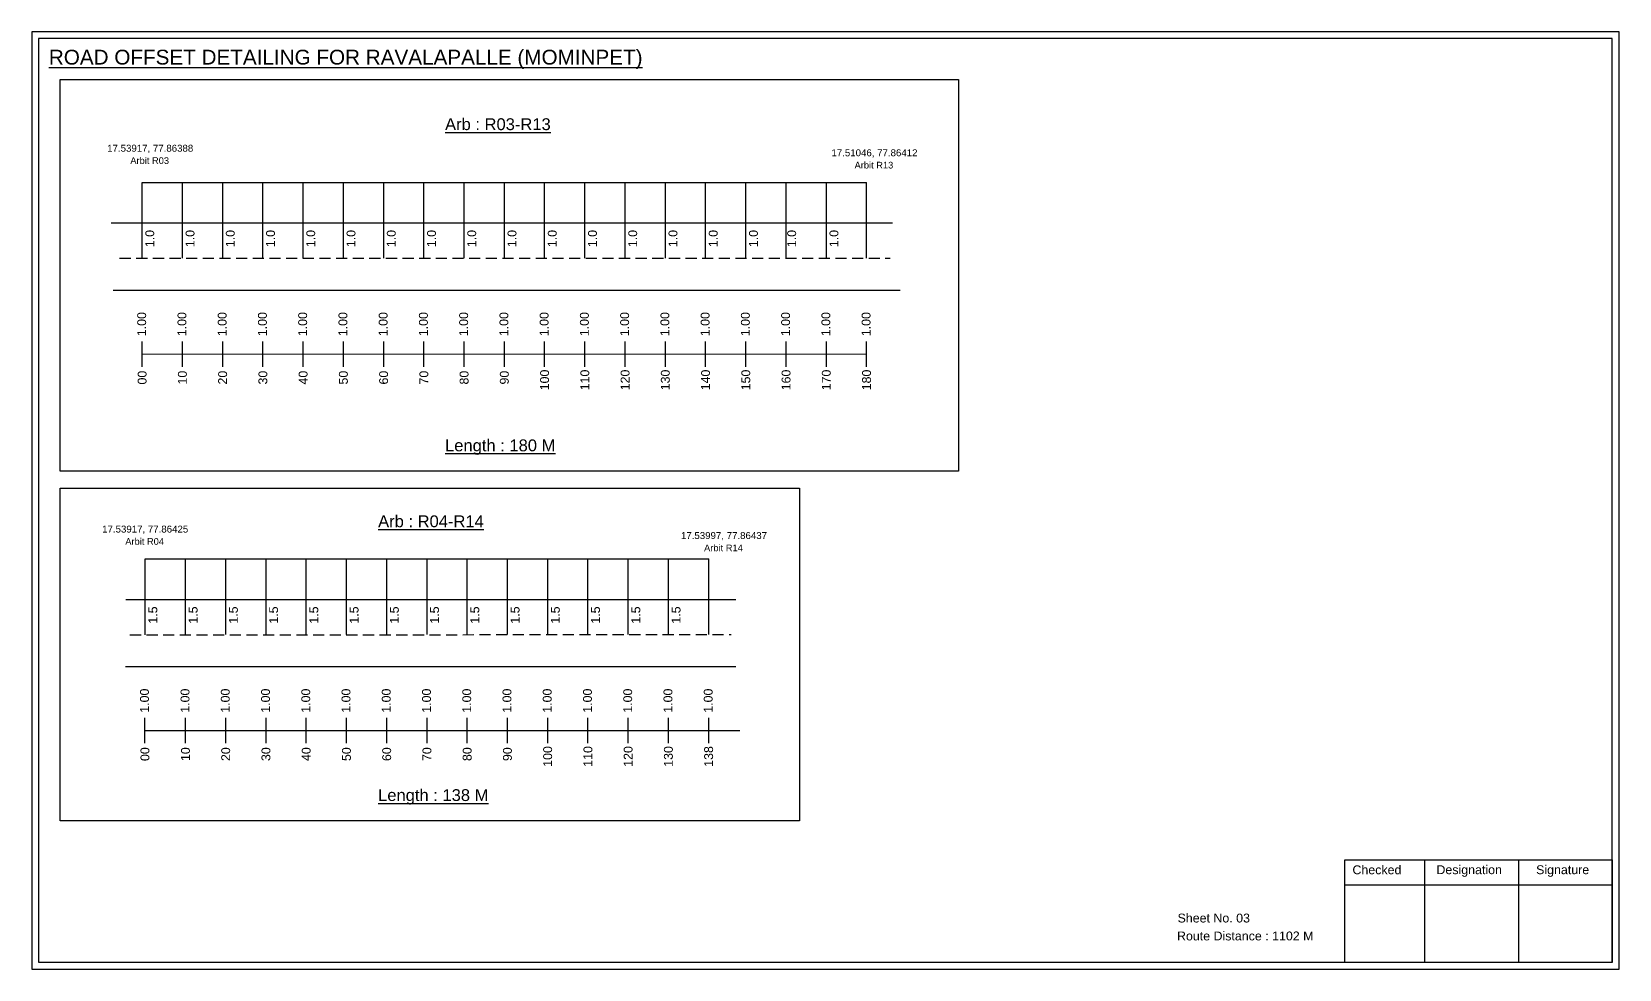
# Model space of a CAD drawing. Header units: inches. Extents: x 650 to 5493, y 229 to 773.
# Drawn here: x 4957 to 5493, y 267 to 583 of the extents above; entities that cross this region are included whole.
import ezdxf

# ---------------------------------------------------------------- set-up
doc = ezdxf.new("R2010")
doc.units = ezdxf.units.IN
doc.header["$MEASUREMENT"] = 0
doc.linetypes.add('DASHED2', pattern=[0.375, 0.25, -0.125])
doc.layers.add('PDF_Geometry', color=7, linetype='Continuous')
doc.layers.add('PDF_Text', color=5, linetype='Continuous')
doc.styles.add('PDF Arial', font='arial.ttf')
doc.styles.get("Standard").update_dxf_attribs({"font": 'arial.ttf'})

msp = doc.modelspace()

# ---------------------------------------------------------------- linework, layer by layer
for p, q in [((4994.12, 507.02), (4994.12, 532.56)), ((5007.72, 507.02), (5007.72, 532.56)), ((5021.32, 507.02), (5021.32, 532.56)), ((5034.92, 507.02), (5034.92, 532.56)), ((5048.52, 507.02), (5048.52, 532.56)), ((5062.12, 507.02), (5062.12, 532.56)), ((5075.72, 507.02), (5075.72, 532.56)), ((5089.32, 507.02), (5089.32, 532.56)), ((5102.92, 507.02), (5102.92, 532.56)), ((5116.52, 507.02), (5116.52, 532.56)), ((5130.12, 507.02), (5130.12, 532.56)), ((5143.72, 507.02), (5143.72, 532.56)), ((5157.32, 507.02), (5157.32, 532.56)), ((5170.92, 507.02), (5170.92, 532.56)), ((5184.52, 507.02), (5184.52, 532.56)), ((5198.12, 507.02), (5198.12, 532.56)), ((5211.72, 507.02), (5211.72, 532.56)), ((5225.32, 507.02), (5225.32, 532.56)), ((5238.92, 507.02), (5238.92, 532.56)), ((4983.61, 518.91), (5247.65, 518.91)), ((4984.29, 496.22), (5250.27, 496.22)), ((4995.16, 379.75), (4995.16, 405.36)), ((5008.76, 379.83), (5008.76, 405.36)), ((5022.36, 379.83), (5022.36, 405.36)), ((5035.96, 379.83), (5035.96, 405.36)), ((5049.56, 379.83), (5049.56, 405.36)), ((5063.16, 379.83), (5063.16, 405.36)), ((5076.76, 379.83), (5076.76, 405.36)), ((5090.36, 379.83), (5090.36, 405.36)), ((5103.96, 379.83), (5103.96, 405.36)), ((5117.56, 379.83), (5117.56, 405.36)), ((5131.16, 379.83), (5131.16, 405.36)), ((5144.76, 379.83), (5144.76, 405.36)), ((5158.36, 379.83), (5158.36, 405.36)), ((5171.96, 379.83), (5171.96, 405.36)), ((5185.56, 379.83), (5185.56, 405.36)), ((4988.62, 391.7), (5194.72, 391.71)), ((4988.52, 369.09), (5194.68, 368.99))]:
    msp.add_line(p, q)
at = {"color": 5}
for p, q in [((4994.12, 532.56), (5238.92, 532.56)), ((4995.16, 405.36), (5185.56, 405.36))]:
    msp.add_line(p, q, dxfattribs=at)
at = {"linetype": 'DASHED2', "ltscale": 15}
for p, q in [((4986.49, 507.02), (5246.92, 507.02)), ((4989.97, 379.75), (5193.15, 379.83))]:
    msp.add_line(p, q, dxfattribs=at)
at = {"color": 217, "true_color": 0x93278f}
for p, q in [((4994.12, 470.32), (4994.12, 478.88)), ((5007.72, 470.32), (5007.72, 478.88)), ((5021.32, 470.32), (5021.32, 478.88)), ((5034.92, 470.32), (5034.92, 478.88)), ((5048.52, 470.32), (5048.52, 478.88)), ((5062.12, 470.32), (5062.12, 478.88)), ((5075.72, 470.32), (5075.72, 478.88)), ((5089.32, 470.32), (5089.32, 478.88)), ((5102.92, 470.32), (5102.92, 478.88)), ((5116.52, 470.32), (5116.52, 478.88)), ((5130.12, 470.32), (5130.12, 478.88)), ((5143.72, 470.32), (5143.72, 478.88)), ((5157.32, 470.32), (5157.32, 478.88)), ((5170.92, 470.32), (5170.92, 478.88)), ((5184.52, 470.32), (5184.52, 478.88)), ((5198.12, 470.32), (5198.12, 478.88)), ((5211.72, 470.32), (5211.72, 478.88)), ((5225.32, 470.32), (5225.32, 478.88)), ((5238.92, 470.32), (5238.92, 478.88)), ((4994.12, 474.59), (5238.92, 474.64)), ((4995.05, 343.13), (4995.05, 351.68)), ((5008.76, 343.13), (5008.76, 351.68)), ((5022.36, 343.13), (5022.36, 351.68)), ((5035.96, 343.13), (5035.96, 351.68)), ((5049.56, 343.13), (5049.56, 351.68)), ((5063.16, 343.13), (5063.16, 351.68)), ((5076.76, 343.13), (5076.76, 351.68)), ((5090.36, 343.13), (5090.36, 351.68)), ((5103.96, 343.13), (5103.96, 351.68)), ((5117.56, 343.13), (5117.56, 351.68)), ((5131.16, 343.13), (5131.16, 351.68)), ((5144.76, 343.13), (5144.76, 351.68)), ((5158.36, 343.13), (5158.36, 351.68)), ((5171.96, 343.13), (5171.96, 351.68)), ((5185.56, 343.13), (5185.56, 351.68)), ((4995.05, 347.39), (5196.12, 347.44))]:
    msp.add_line(p, q, dxfattribs=at)
for points in [[(4966.42, 567.4), (5269.94, 567.4), (5269.94, 435.03), (4966.42, 435.03)], [(4966.42, 429.25), (5216.28, 429.25), (5216.28, 316.89), (4966.42, 316.89)]]:
    msp.add_lwpolyline(points, close=True)
at = {"layer": 'PDF_Geometry'}
for points in [[(4956.79, 583.48), (4956.79, 266.77), (5493.26, 266.77), (5493.26, 583.48)], [(4959.11, 581.15), (4959.11, 269.19), (5490.84, 269.19), (5490.84, 581.15)]]:
    msp.add_lwpolyline(points, close=True, dxfattribs=at)
at = {"layer": 'PDF_Geometry', "color": 242, "true_color": 0xcc1f26}
msp.add_lwpolyline([(5490.84, 269.09), (5400.5, 269.09), (5400.5, 303.7), (5490.84, 303.7)], close=True, dxfattribs=at)
for points in [[(5427.48, 303.7), (5427.48, 269.09)], [(5459.21, 303.7), (5459.21, 269.09)], [(5400.5, 295.33), (5490.84, 295.33)]]:
    msp.add_lwpolyline(points, dxfattribs=at)

# ---------------------------------------------------------------- texts
at = {"color": 242, "true_color": 0xcd2027}
for s, height, p in [('%%UROAD OFFSET DETAILING FOR RAVALAPALLE (MOMINPET)', 5, (4962.57, 572.4)), ('%%UArb : R03-R13', 4, (5096.46, 550.25)), ('%%ULength : 180 M', 4, (5096.46, 441.75)), ('%%UArb : R04-R14', 4, (5073.84, 416.1)), ('%%ULength : 138 M', 4, (5073.84, 323.6))]:
    msp.add_text(s, height=height, dxfattribs=at).set_placement(p)
at = {"color": 5}
for s, height, p in [('17.53917, 77.86388', 2.34, (4982.28, 542.96)), ('17.51046, 77.86412', 2.34, (5227.03, 541.42)), ('Arbit R03', 2.246, (4990.1, 538.83)), ('Arbit R13', 2.246, (5234.85, 537.29)), ('17.53917, 77.86425', 2.34, (4980.58, 414.29)), ('17.53997, 77.86437', 2.34, (5176.18, 412.11)), ('Arbit R04', 2.246, (4988.4, 410.17)), ('Arbit R14', 2.246, (5184, 407.99))]:
    msp.add_text(s, height=height, dxfattribs=at).set_placement(p)
for s, p in [('1.0', (4998.18, 510.7)), ('1.0', (5011.78, 510.7)), ('1.0', (5025.38, 510.7)), ('1.0', (5038.98, 510.7)), ('1.0', (5052.58, 510.7)), ('1.0', (5066.18, 510.7)), ('1.0', (5079.78, 510.7)), ('1.0', (5093.38, 510.7)), ('1.0', (5106.98, 510.7)), ('1.0', (5120.58, 510.7)), ('1.0', (5134.18, 510.7)), ('1.0', (5147.78, 510.7)), ('1.0', (5161.38, 510.7)), ('1.0', (5174.98, 510.7)), ('1.0', (5188.58, 510.7)), ('1.0', (5202.18, 510.7)), ('1.0', (5215.1, 510.7)), ('1.0', (5229.38, 510.7)), ('1.5', (4999.22, 383.5)), ('1.5', (5012.82, 383.5)), ('1.5', (5026.42, 383.5)), ('1.5', (5040.02, 383.5)), ('1.5', (5053.62, 383.5)), ('1.5', (5067.22, 383.5)), ('1.5', (5080.82, 383.5)), ('1.5', (5094.42, 383.5)), ('1.5', (5108.02, 383.5)), ('1.5', (5121.62, 383.5)), ('1.5', (5135.22, 383.5)), ('1.5', (5148.82, 383.5)), ('1.5', (5162.42, 383.5)), ('1.5', (5176.02, 383.5))]:
    msp.add_text(s, height=3, rotation=90).set_placement(p)
at = {"color": 217, "true_color": 0x93278f}
for s, p in [('1.00', (4995.44, 480.62)), ('1.00', (5009.04, 480.62)), ('1.00', (5022.64, 480.62)), ('1.00', (5036.24, 480.62)), ('1.00', (5049.84, 480.62)), ('1.00', (5063.44, 480.62)), ('1.00', (5077.04, 480.62)), ('1.00', (5090.64, 480.62)), ('1.00', (5104.24, 480.62)), ('1.00', (5117.84, 480.62)), ('1.00', (5131.44, 480.62)), ('1.00', (5145.04, 480.62)), ('1.00', (5158.64, 480.62)), ('1.00', (5172.24, 480.62)), ('1.00', (5185.84, 480.62)), ('1.00', (5199.44, 480.62)), ('1.00', (5213.04, 480.62)), ('1.00', (5226.64, 480.62)), ('1.00', (5240.24, 480.62)), ('00', (4995.59, 464.3)), ('10', (5009.19, 464.3)), ('20', (5022.79, 464.3)), ('30', (5036.39, 464.3)), ('40', (5049.99, 464.3)), ('50', (5063.59, 464.3)), ('60', (5077.19, 464.3)), ('70', (5090.79, 464.3)), ('80', (5104.39, 464.3)), ('90', (5117.99, 464.3)), ('100', (5131.59, 462.34)), ('110', (5145.19, 462.34)), ('120', (5158.79, 462.34)), ('130', (5172.39, 462.34)), ('140', (5185.99, 462.34)), ('150', (5199.59, 462.34)), ('160', (5213.19, 462.34)), ('170', (5226.79, 462.34)), ('180', (5240.39, 462.34)), ('1.00', (4996.38, 353.42)), ('1.00', (5010.08, 353.42)), ('1.00', (5023.68, 353.42)), ('1.00', (5037.28, 353.42)), ('1.00', (5050.88, 353.42)), ('1.00', (5064.48, 353.42)), ('1.00', (5078.08, 353.42)), ('1.00', (5091.68, 353.42)), ('1.00', (5105.28, 353.42)), ('1.00', (5118.88, 353.42)), ('1.00', (5132.48, 353.42)), ('1.00', (5146.08, 353.42)), ('1.00', (5159.68, 353.42)), ('1.00', (5173.28, 353.42)), ('1.00', (5186.88, 353.42)), ('00', (4996.53, 337.1)), ('10', (5010.23, 337.1)), ('20', (5023.83, 337.1)), ('30', (5037.43, 337.1)), ('40', (5051.03, 337.1)), ('50', (5064.63, 337.1)), ('60', (5078.23, 337.1)), ('70', (5091.83, 337.1)), ('80', (5105.43, 337.1)), ('90', (5119.03, 337.1)), ('100', (5132.63, 335.15)), ('110', (5146.23, 335.15)), ('120', (5159.83, 335.15)), ('130', (5173.43, 335.15)), ('138', (5187.03, 335.15))]:
    msp.add_text(s, height=3, rotation=90, dxfattribs=at).set_placement(p)
for s, p in [('Sheet No. 03', (5344, 282.56)), ('Route Distance : 1102 M', (5343.81, 276.51))]:
    msp.add_text(s, height=3).set_placement(p)
at = {"layer": 'PDF_Text', "color": 7, "attachment_point": 7, "style": 'PDF Arial'}
for s, insert, char_height in [('Checked', (5403.1, 298.81), 3.001), ('Designation', (5431.48, 297.98), 3.0006), ('Signature', (5465.16, 297.98), 3.001)]:
    msp.add_mtext(s, dxfattribs=dict(at, insert=insert, char_height=char_height))

doc.saveas('drawing.dxf')
